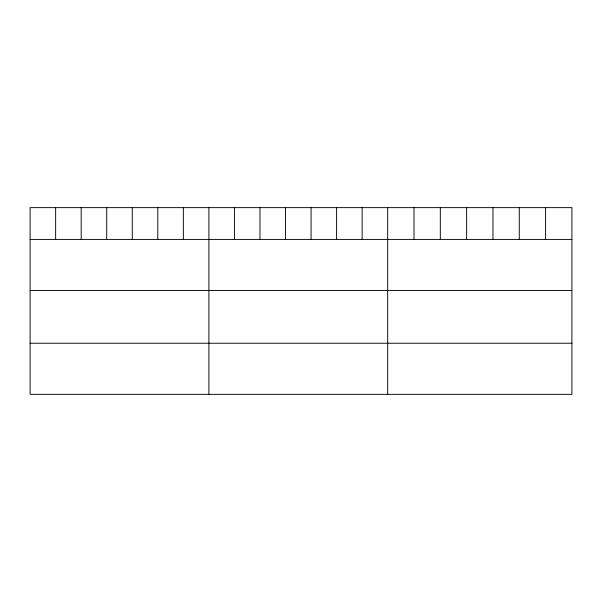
<?xml version="1.0" encoding="UTF-8"?>
<svg xmlns="http://www.w3.org/2000/svg" width="602" height="602" viewBox="0 0 602 602"><rect width="100%" height="100%" fill="white"/><g stroke="black" fill="none" stroke-linecap="round" stroke-linejoin="round"><path stroke-width="0.9" d="M571.9 239.415L571.9 394.363L30.1 394.363L30.1 207.637L571.9 207.637L571.9 239.415L30.1 239.415M30.1 290.548L571.9 290.548M30.1 343.23L571.9 343.23M545.585 207.637L545.585 239.415M519.27 207.637L519.27 239.415M492.955 207.637L492.955 239.415M466.633 207.637L466.633 239.415M440.318 207.637L440.318 239.415M414.003 207.637L414.003 239.415M387.688 207.637L387.688 394.363M362.148 207.637L362.148 239.415M336.601 207.637L336.601 239.415M311.061 207.637L311.061 239.415M285.521 207.637L285.521 239.415M259.981 207.637L259.981 239.415M234.434 207.637L234.434 239.415M208.894 207.637L208.894 394.363M183.354 207.637L183.354 239.415M157.807 207.637L157.807 239.415M132.267 207.637L132.267 239.415M106.727 207.637L106.727 239.415M81.187 207.637L81.187 239.415M55.64 207.637L55.64 239.415"/></g></svg>
